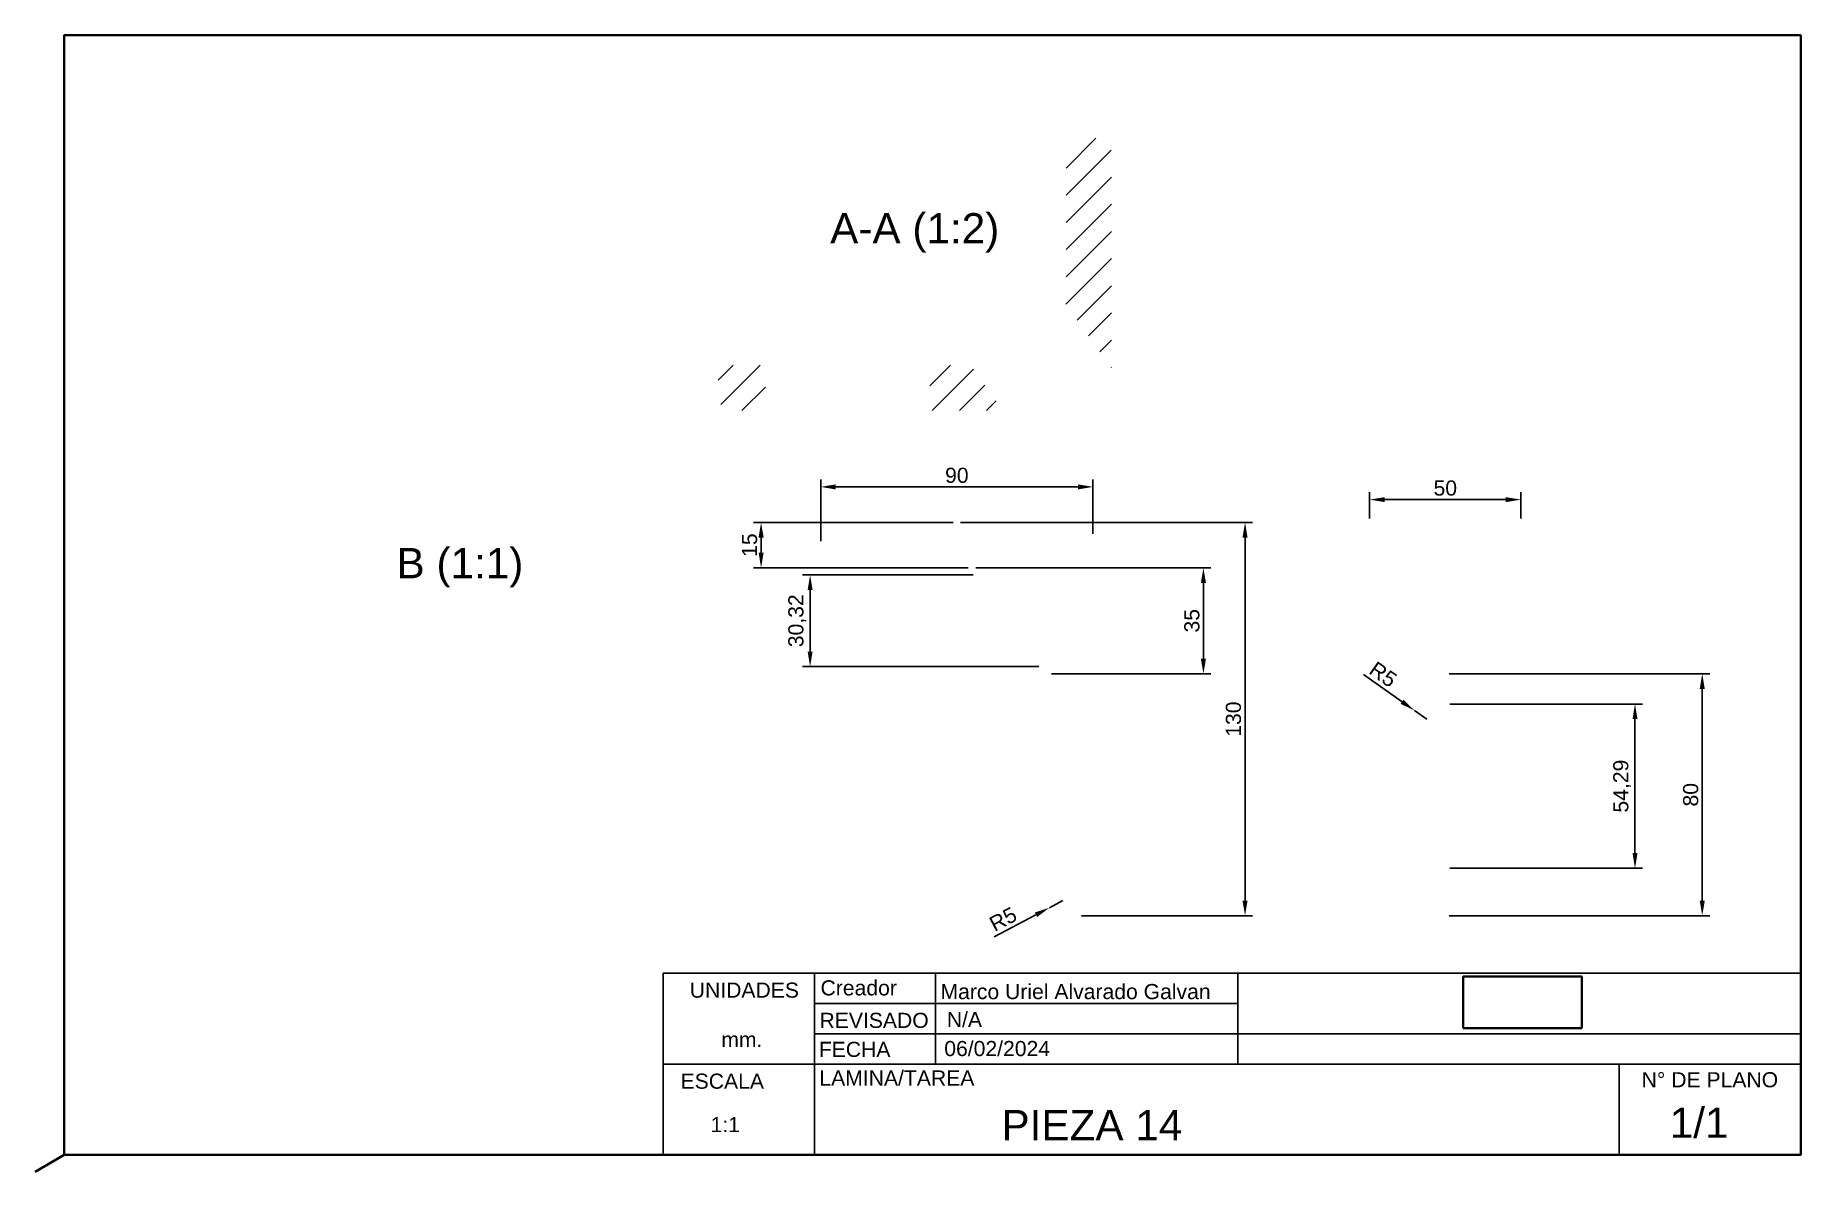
# Paper-space layout 'Vistas' of a CAD drawing. Header units: millimetres. Extents: x 0 to 292, y 0 to 188.
import ezdxf

# ---------------------------------------------------------------- set-up
doc = ezdxf.new("R2010")
doc.units = ezdxf.units.MM
for name, color, linetype, lineweight in [('Líneas', 7, 'Continuous', 30), ('Marco', 7, 'Continuous', 40), ('MD_Anotación', 7, 'Continuous', 25), ('MD_Sombreado', 7, 'Continuous', 25)]:
    doc.layers.add(name, color=color, linetype=linetype, lineweight=lineweight)
doc.styles.get("Standard").update_dxf_attribs({"font": 'arial.ttf'})
doc.dimstyles.new('ISO-25', dxfattribs={"dimtxt": 2.5, "dimasz": 2.5, "dimexe": 1.25, "dimexo": 0.625, "dimtad": 1, "dimtxsty": 'Standard', "dimcen": 2.5, "dimadec": 0, "dimazin": 0, "dimtfac": 1, "dimtmove": 0, "dimatfit": 3, "dimfxl": 1, "dimarcsym": 0})
picture_1 = doc.add_image_def('image1.jpg', size_in_pixel=(488, 212))

# ---------------------------------------------------------------- blocks, each defined once
blk = doc.blocks.new('*D42')
at = {"layer": 'Defpoints', "color": 0, "transparency": 16777216}
for p in [(174.79, 113.16), (129.79, 103.54), (174.79, 104.79)]:
    blk.add_point(p, dxfattribs=at)
at = {"layer": 'Marco', "color": 0, "lineweight": -2, "transparency": 16777216}
for p, q in [((129.79, 104.17), (129.79, 114.41)), ((174.79, 105.42), (174.79, 114.41)), ((132.29, 113.16), (172.29, 113.16))]:
    blk.add_line(p, q, dxfattribs=at)
at = {"layer": 'Marco', "color": 0, "transparency": 16777216}
for points in [[(132.29, 113.58), (132.29, 112.75), (129.79, 113.16)], [(172.29, 113.58), (172.29, 112.75), (174.79, 113.16)]]:
    blk.add_solid(points, dxfattribs=at)
at = {"layer": 'Marco', "color": 0, "transparency": 16777216, "insert": (152.29, 115.06), "char_height": 2.5, "attachment_point": 5}
blk.add_mtext('90', dxfattribs=at)
blk = doc.blocks.new('*D43')
at = {"layer": 'Defpoints', "color": 0, "transparency": 16777216}
for p in [(152.29, 107.29), (172.29, 42.29), (199.92, 42.29)]:
    blk.add_point(p, dxfattribs=at)
at = {"layer": 'Marco', "color": 0, "lineweight": -2, "transparency": 16777216}
for p, q in [((152.91, 107.29), (201.17, 107.29)), ((199.92, 104.79), (199.92, 44.79)), ((172.91, 42.29), (201.17, 42.29))]:
    blk.add_line(p, q, dxfattribs=at)
at = {"layer": 'Marco', "color": 0, "transparency": 16777216}
for points in [[(199.5, 104.79), (200.33, 104.79), (199.92, 107.29)], [(199.5, 44.79), (200.33, 44.79), (199.92, 42.29)]]:
    blk.add_solid(points, dxfattribs=at)
at = {"layer": 'Marco', "color": 0, "transparency": 16777216, "insert": (198.01, 74.79), "char_height": 2.5, "attachment_point": 5, "rotation": 90}
blk.add_mtext('130', dxfattribs=at)
blk = doc.blocks.new('*D44')
at = {"layer": 'Defpoints', "color": 0, "transparency": 16777216}
for p in [(154.79, 99.79), (167.29, 82.29), (193.04, 82.29)]:
    blk.add_point(p, dxfattribs=at)
at = {"layer": 'Marco', "color": 0, "lineweight": -2, "transparency": 16777216}
for p, q in [((155.41, 99.79), (194.29, 99.79)), ((193.04, 97.29), (193.04, 84.79)), ((167.91, 82.29), (194.29, 82.29))]:
    blk.add_line(p, q, dxfattribs=at)
at = {"layer": 'Marco', "color": 0, "transparency": 16777216}
for points in [[(192.62, 97.29), (193.46, 97.29), (193.04, 99.79)], [(192.62, 84.79), (193.46, 84.79), (193.04, 82.29)]]:
    blk.add_solid(points, dxfattribs=at)
at = {"layer": 'Marco', "color": 0, "transparency": 16777216, "insert": (191.14, 91.04), "char_height": 2.5, "attachment_point": 5, "rotation": 90}
blk.add_mtext('35', dxfattribs=at)
blk = doc.blocks.new('*D45')
at = {"layer": 'Defpoints', "color": 0, "transparency": 16777216}
for p in [(155.63, 98.62), (128.04, 83.46), (166.45, 83.46)]:
    blk.add_point(p, dxfattribs=at)
at = {"layer": 'Marco', "color": 0, "lineweight": -2, "transparency": 16777216}
for p, q in [((155, 98.62), (126.79, 98.62)), ((128.04, 96.12), (128.04, 85.96)), ((165.83, 83.46), (126.79, 83.46))]:
    blk.add_line(p, q, dxfattribs=at)
at = {"layer": 'Marco', "color": 0, "transparency": 16777216}
for points in [[(127.63, 96.12), (128.46, 96.12), (128.04, 98.62)], [(127.63, 85.96), (128.46, 85.96), (128.04, 83.46)]]:
    blk.add_solid(points, dxfattribs=at)
at = {"layer": 'Marco', "color": 0, "transparency": 16777216, "insert": (125.92, 91.04), "char_height": 2.5, "attachment_point": 5, "rotation": 90}
blk.add_mtext('30,32', dxfattribs=at)
blk = doc.blocks.new('*D46')
at = {"layer": 'Defpoints', "color": 0, "transparency": 16777216}
for p in [(169.79, 44.79), (167.58, 43.62)]:
    blk.add_point(p, dxfattribs=at)
at = {"layer": 'Marco', "color": 0, "lineweight": -2, "transparency": 16777216}
for p, q in [((169.79, 44.79), (167.58, 43.62)), ((158.48, 38.8), (165.37, 42.45))]:
    blk.add_line(p, q, dxfattribs=at)
at = {"layer": 'Marco', "color": 0, "transparency": 16777216}
blk.add_solid([(165.18, 42.82), (165.57, 42.09), (167.58, 43.62)], dxfattribs=at)
at = {"layer": 'Marco', "color": 0, "transparency": 16777216, "insert": (159.93, 41.72), "char_height": 2.5, "attachment_point": 5, "rotation": 27.9051}
blk.add_mtext('R5', dxfattribs=at)
blk = doc.blocks.new('*D47')
at = {"layer": 'Defpoints', "color": 0, "transparency": 16777216}
for p in [(233.01, 82.29), (233.01, 42.29), (275.47, 42.29)]:
    blk.add_point(p, dxfattribs=at)
at = {"layer": 'Marco', "color": 0, "lineweight": -2, "transparency": 16777216}
for p, q in [((233.64, 82.29), (276.72, 82.29)), ((275.47, 79.79), (275.47, 44.79)), ((233.64, 42.29), (276.72, 42.29))]:
    blk.add_line(p, q, dxfattribs=at)
at = {"layer": 'Marco', "color": 0, "transparency": 16777216}
for points in [[(275.06, 79.79), (275.89, 79.79), (275.47, 82.29)], [(275.06, 44.79), (275.89, 44.79), (275.47, 42.29)]]:
    blk.add_solid(points, dxfattribs=at)
at = {"layer": 'Marco', "color": 0, "transparency": 16777216, "insert": (273.57, 62.29), "char_height": 2.5, "attachment_point": 5, "rotation": 90}
blk.add_mtext('80', dxfattribs=at)
blk = doc.blocks.new('*D48')
at = {"layer": 'Defpoints', "color": 0, "transparency": 16777216}
for p in [(227.92, 76.22), (229.96, 74.78)]:
    blk.add_point(p, dxfattribs=at)
at = {"layer": 'Marco', "color": 0, "lineweight": -2, "transparency": 16777216}
for p, q in [((219.49, 82.14), (225.87, 77.65)), ((229.96, 74.78), (227.92, 76.22))]:
    blk.add_line(p, q, dxfattribs=at)
at = {"layer": 'Marco', "color": 0, "transparency": 16777216}
blk.add_solid([(226.11, 77.99), (225.63, 77.31), (227.92, 76.22)], dxfattribs=at)
at = {"layer": 'Marco', "color": 0, "transparency": 16777216, "insert": (222.74, 82.17), "char_height": 2.5, "attachment_point": 5, "rotation": 324.9247}
blk.add_mtext('R5', dxfattribs=at)
blk = doc.blocks.new('*D49')
at = {"layer": 'Defpoints', "color": 0, "transparency": 16777216}
for p in [(220.51, 111.06), (220.51, 107.29), (245.51, 107.29)]:
    blk.add_point(p, dxfattribs=at)
at = {"layer": 'Marco', "color": 0, "lineweight": -2, "transparency": 16777216}
for p, q in [((220.51, 107.92), (220.51, 112.31)), ((243.01, 111.06), (223.01, 111.06)), ((245.51, 107.92), (245.51, 112.31))]:
    blk.add_line(p, q, dxfattribs=at)
at = {"layer": 'Marco', "color": 0, "transparency": 16777216}
for points in [[(223.01, 111.47), (223.01, 110.64), (220.51, 111.06)], [(243.01, 111.47), (243.01, 110.64), (245.51, 111.06)]]:
    blk.add_solid(points, dxfattribs=at)
at = {"layer": 'Marco', "color": 0, "transparency": 16777216, "insert": (233.01, 112.96), "char_height": 2.5, "attachment_point": 5}
blk.add_mtext('50', dxfattribs=at)
blk = doc.blocks.new('*D50')
at = {"layer": 'Defpoints', "color": 0, "transparency": 16777216}
for p in [(233.13, 77.28), (233.13, 50.14), (264.36, 50.14)]:
    blk.add_point(p, dxfattribs=at)
at = {"layer": 'Marco', "color": 0, "lineweight": -2, "transparency": 16777216}
for p, q in [((233.75, 77.28), (265.61, 77.28)), ((264.36, 74.78), (264.36, 52.64)), ((233.75, 50.14), (265.61, 50.14))]:
    blk.add_line(p, q, dxfattribs=at)
at = {"layer": 'Marco', "color": 0, "transparency": 16777216}
for points in [[(263.95, 74.78), (264.78, 74.78), (264.36, 77.28)], [(263.95, 52.64), (264.78, 52.64), (264.36, 50.14)]]:
    blk.add_solid(points, dxfattribs=at)
at = {"layer": 'Marco', "color": 0, "transparency": 16777216, "insert": (262.24, 63.71), "char_height": 2.5, "attachment_point": 5, "rotation": 90}
blk.add_mtext('54,29', dxfattribs=at)
blk = doc.blocks.new('*D51')
at = {"layer": 'Defpoints', "color": 0, "transparency": 16777216}
for p in [(152.29, 107.29), (119.94, 99.79), (154.79, 99.79)]:
    blk.add_point(p, dxfattribs=at)
at = {"layer": 'Marco', "color": 0, "lineweight": -2, "transparency": 16777216}
for p, q in [((151.66, 107.29), (118.69, 107.29)), ((119.94, 104.79), (119.94, 102.29)), ((154.16, 99.79), (118.69, 99.79))]:
    blk.add_line(p, q, dxfattribs=at)
at = {"layer": 'Marco', "color": 0, "transparency": 16777216}
for points in [[(119.53, 104.79), (120.36, 104.79), (119.94, 107.29)], [(119.53, 102.29), (120.36, 102.29), (119.94, 99.79)]]:
    blk.add_solid(points, dxfattribs=at)
at = {"layer": 'Marco', "color": 0, "transparency": 16777216, "insert": (118.04, 103.54), "char_height": 2.5, "attachment_point": 5, "rotation": 90}
blk.add_mtext('15', dxfattribs=at)

psp = doc.layouts.new('Vistas')

# ---------------------------------------------------------------- hatches: boundary and pattern name
at = {"layer": 'MD_Sombreado'}
h = psp.add_hatch(dxfattribs=at)
h.set_pattern_fill('ANSI31', color=256, style=0)
h.paths.add_polyline_path([(159.9557, 125.7631), (154.0015, 134.099), (152.8313, 133.2631), (147.8172, 133.2631), (147.8172, 125.7631)], flags=0)
edge = h.paths.add_edge_path(flags=0)
edge.add_ellipse((172.8313, 168.2631), major_axis=(-2.5, 0), ratio=1, start_angle=270, end_angle=360)
edge.add_line((170.3313, 168.2631), (170.3313, 145.7631))
edge.add_line((170.3313, 145.7631), (169.161, 144.9272))
edge.add_line((169.161, 144.9272), (177.8313, 132.7889))
edge.add_line((177.8313, 132.7889), (177.8313, 168.2631))
edge.add_ellipse((175.3313, 168.2631), major_axis=(2.5, 0), ratio=1, start_angle=0, end_angle=90)
edge.add_line((175.3313, 170.7631), (172.8313, 170.7631))
edge = h.paths.add_edge_path(flags=0)
edge.add_ellipse((115.3313, 128.2631), major_axis=(0, -2.5), ratio=1, start_angle=270, end_angle=360)
edge.add_line((115.3313, 125.7631), (120.6737, 125.7631))
edge.add_line((120.6737, 125.7631), (120.6737, 133.2631))
edge.add_line((120.6737, 133.2631), (115.3313, 133.2631))
edge.add_ellipse((115.3313, 130.7631), major_axis=(-2.5, 0), ratio=1, start_angle=270, end_angle=360)
edge.add_line((112.8313, 130.7631), (112.8313, 128.2631))

# ---------------------------------------------------------------- linework, layer by layer
at = {"layer": 'Líneas'}
for p, q in [((291.7427, 32.785), (103.7427, 32.785)), ((103.7427, 32.785), (103.7427, 17.785)), ((128.7427, 32.785), (128.7427, 2.785)), ((148.7427, 32.785), (148.7427, 17.785)), ((198.7427, 32.785), (198.7427, 17.785)), ((291.7427, 2.785), (291.7427, 32.785)), ((198.7427, 27.785), (128.7427, 27.785)), ((291.7427, 22.785), (128.7427, 22.785)), ((291.7427, 17.785), (103.7427, 17.785)), ((103.7427, 2.785), (103.7427, 17.785)), ((261.7427, 2.785), (261.7427, 17.785)), ((128.7427, 2.785), (103.7427, 2.785)), ((128.7427, 2.785), (291.7427, 2.785))]:
    psp.add_line(p, q, dxfattribs=at)
at = {"layer": 'Marco'}
psp.add_line((0, 0), (4.7427, 2.785), dxfattribs=at)
psp.add_lwpolyline([(4.7427, 2.785), (291.7427, 2.785), (291.7427, 187.785), (4.7427, 187.785)], close=True, dxfattribs=at)

# ---------------------------------------------------------------- texts
at = {"layer": 'Líneas'}
for s, height, p in [('UNIDADES', 2.5, (108.1523, 28.7585)), ('Creador', 2.5, (129.7643, 29.1273)), ('REVISADO', 2.5, (129.5927, 23.7575)), ('mm.', 2.5, (113.3666, 20.5882)), ('FECHA', 2.5, (129.4783, 18.959)), ('ESCALA', 2.5, (106.6367, 13.7088)), ('LAMINA/TAREA', 2.5, (129.5736, 14.2361)), ('N° DE PLANO', 2.5, (265.4643, 13.9461)), ('1:1', 2.5, (111.5841, 6.5332)), ('PIEZA 14', 5, (159.6639, 5.1918)), ('1/1', 5, (270.1054, 5.5958))]:
    psp.add_text(s, height=height, dxfattribs=at).set_placement(p)
at = {"layer": 'Marco', "char_height": 2.5, "attachment_point": 1}
for s, width, insert in [('Marco Uriel Alvarado Galvan ', 58.433125, (149.5861, 31.0127)), ('N/A', 25.970279, (150.6332, 26.4107)), ('06/02/2024', 33.510035, (150.2144, 21.5995))]:
    psp.add_mtext_dynamic_manual_height_columns(s, width=width, gutter_width=12.5, heights=[0], dxfattribs=dict(at, insert=insert))
at = {"layer": 'MD_Anotación', "char_height": 5, "attachment_point": 8}
for s, insert, width in [('A-A (1:2)', (145.3313, 151.8907), 30.21487), ('B (1:1)', (70.1747, 96.5542), 22.697817)]:
    psp.add_mtext(s, dxfattribs=dict(at, insert=insert, width=width))

# ---------------------------------------------------------------- dimensions: what is measured, and where the dimension line sits
at = {"layer": 'Marco'}
for base, p1, p2, picture, middle in [((174.7892, 113.1635), (129.7892, 103.5447), (174.7892, 104.7947), '*D42', (152.2892, 115.065)), ((220.5124, 111.0562), (245.5124, 107.2947), (220.5124, 107.2947), '*D49', (233.0124, 112.9577))]:
    dim = psp.add_linear_dim(base=base, p1=p1, p2=p2, dimstyle='ISO-25', override={"dimlfac": -2}, dxfattribs=at)
    dim.commit()
    dim.dimension.update_dxf_attribs({"geometry": picture, "text_midpoint": middle})
for base, p1, p2, picture, middle in [((119.9447, 99.7947), (152.2892, 107.2947), (154.7892, 99.7947), '*D51', (118.0433, 103.5447)), ((199.9156, 42.2947), (152.2892, 107.2947), (172.2892, 42.2947), '*D43', (198.0133, 74.7947)), ((193.0403, 82.2947), (154.7892, 99.7947), (167.2892, 82.2947), '*D44', (191.138, 91.0447)), ((128.0433, 83.4649), (155.6251, 98.6244), (166.4533, 83.4649), '*D45', (125.9159, 91.0447)), ((275.4732, 42.2947), (233.0124, 82.2947), (233.0124, 42.2947), '*D47', (273.5717, 62.2947)), ((264.363, 50.1372), (233.1286, 77.2806), (233.1286, 50.1372), '*D50', (262.2356, 63.7089))]:
    dim = psp.add_linear_dim(base=base, p1=p1, p2=p2, angle=90, dimstyle='ISO-25', override={"dimlfac": -2}, dxfattribs=at)
    dim.commit()
    dim.dimension.update_dxf_attribs({"geometry": picture, "text_midpoint": middle})
dim = psp.add_radius_dim(center=(229.9616, 74.7806), mpoint=(227.9156, 76.2172), dimstyle='ISO-25', override={"dimlfac": -2}, dxfattribs=at)
dim.commit()
dim.dimension.update_dxf_attribs({"geometry": '*D48', "text_midpoint": (221.6548, 80.6133)})
dim = psp.add_radius_dim(center=(169.7892, 44.7947), mpoint=(167.5799, 43.6247), dimstyle='ISO-25', override={"dimlfac": -2}, dxfattribs=at)
dim.commit()
dim.dimension.update_dxf_attribs({"geometry": '*D46', "text_midpoint": (160.8193, 40.0444), "dimtype": 164})

# ---------------------------------------------------------------- pictures from other files: only their frames are drawn
image = psp.add_image(picture_1, insert=(235.961, 23.7307), size_in_units=(19.6365, 8.5306), dxfattribs=at)
image.dxf.flags = 7

doc.saveas('drawing.dxf')
